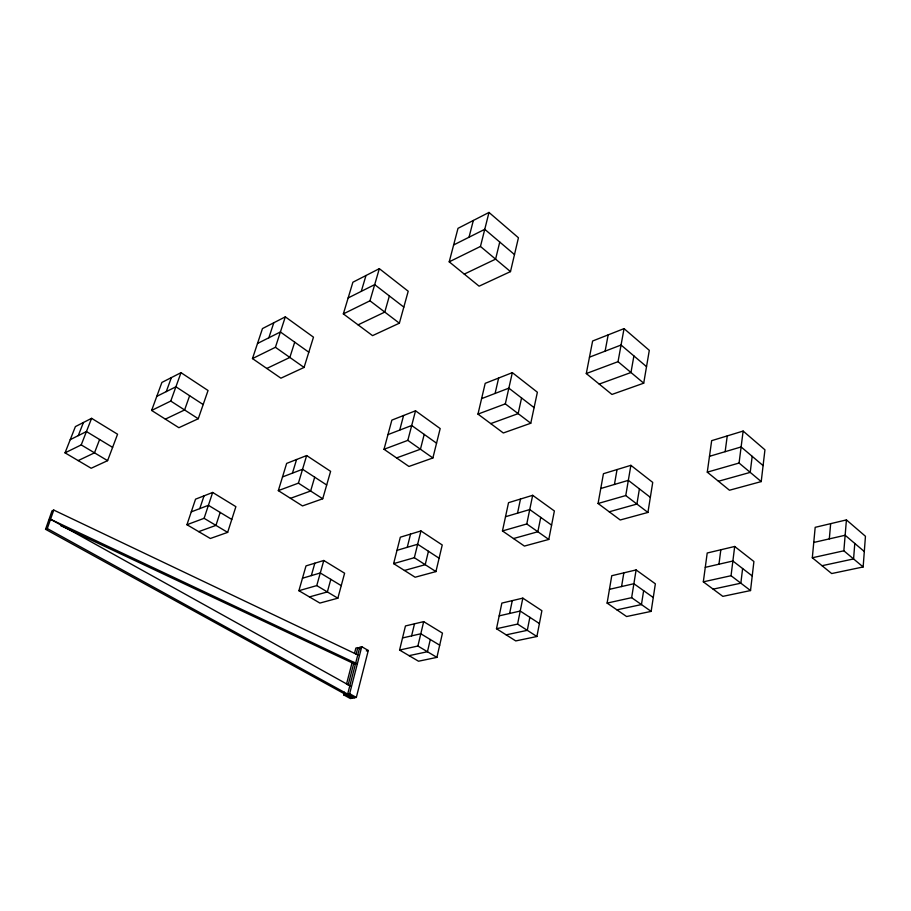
<?xml version="1.0" encoding="UTF-8"?>
<svg xmlns="http://www.w3.org/2000/svg" width="911" height="911" viewBox="0 0 911 911"><rect width="100%" height="100%" fill="white"/><g stroke="black" fill="none" stroke-linecap="round" stroke-linejoin="round"><path stroke-width="1.37" d="M863.15 566.961L865.45 536.272L846.421 519.908L815.186 527.332L812.316 557.771L831.675 573.554L863.15 566.961L843.859 550.802L812.316 557.771M854.791 543.446L853.573 558.933L822.052 565.708M843.859 550.802L846.421 519.908M829.317 538.891L830.661 523.654M750.527 590.556L753.909 561.518L734.687 546.475L707.209 553.011L703.326 581.844L722.833 596.363L750.527 590.556L731.043 575.718L703.326 581.844M761.22 481.589L764.944 449.818L743.137 431.062L711.662 440.662L707.278 472.16L729.46 490.232L761.22 481.589L739.072 463.039L707.278 472.16M742.613 568.532L740.848 583.188L713.142 589.144M752.179 456.343L750.22 472.376L718.449 481.259M731.043 575.718L734.687 546.475M739.072 463.039L743.137 431.062M718.961 564.205L720.829 549.777M725.145 451.674L727.251 435.902M651.149 611.383L655.362 583.814L636.106 569.933L611.759 575.718L607.113 603.093L626.597 616.531L651.149 611.383L631.642 597.673L607.113 603.093M643.633 590.67L641.458 604.562L616.906 609.846M631.642 597.673L636.106 569.933M647.926 512.438L652.731 482.409L630.879 465.327L603.435 473.709L598.072 503.498L620.22 519.987L647.926 512.438L625.755 495.561L598.072 503.498M621.575 586.559L623.841 572.848M639.408 488.9L636.914 504.056L609.22 511.8M625.755 495.561L630.879 465.327M643.713 383.178L649.304 350.348L624.046 328.62L592.617 341.01L586.285 373.556L611.941 394.452L643.713 383.178L618.034 361.667L624.046 328.62M633.897 355.928L630.97 372.508L599.21 384.078M614.435 484.47L617.043 469.552M605.109 351.168L608.172 334.884M536.898 636.504L541.886 610.7L522.823 598.128L501.859 603.093L496.495 628.727L515.751 640.923L536.898 636.504L517.585 624.092L496.495 628.727M548.786 539.437L554.378 510.969L532.673 495.311L508.532 502.678L502.462 530.942L524.406 546.076L548.786 539.437L526.774 523.962L502.462 530.942M529.86 617.328L527.298 630.332L506.174 634.853M517.585 624.092L522.823 598.128M540.735 517.391L537.854 531.751L513.497 538.549M509.625 613.467L512.267 600.634M526.774 523.962L532.673 495.311M517.528 513.178L520.5 499.023M530.771 423.239L537.376 392.22L512.335 372.645L485.199 383.337L477.968 414.106L503.327 432.976L530.771 423.239L505.32 403.869L477.968 414.106M521.57 397.959L518.143 413.628L490.744 423.604M505.32 403.869L512.335 372.645M495.106 393.438L498.636 378.042M436.904 657.378L442.461 633.122L423.683 621.632L405.452 625.948L399.587 650.055L418.513 661.215L436.904 657.378L417.898 646.024L399.587 650.055M430.299 639.511L427.453 651.729L409.096 655.658M510.49 271.603L518.439 237.771L488.991 212.445L458.005 228.331L449.214 261.833L479.095 286.179L510.49 271.603L480.461 246.46L488.991 212.445M417.898 646.024L423.683 621.632M435.936 571.584L442.234 544.983L420.939 530.931L400.328 537.194L393.632 563.624L415.131 577.232L435.936 571.584L414.346 557.703L393.632 563.624M411.601 635.878L414.505 623.807M428.443 551.269L425.209 564.683L404.438 570.468M499.752 242.053L495.595 259.134L464.268 274.109M414.346 557.703L420.939 530.931M432.884 457.971L440.184 428.58L415.53 410.793L391.855 420.119L384.021 449.282L408.937 466.455L432.884 457.971L407.832 440.366L384.021 449.282M407.251 547.317L410.554 534.085M356.326 697.427L368.283 650.488L361.758 646.696L359.788 647.152L347.66 694.125L349.642 693.738L356.326 697.427L350.393 698.555L343.72 694.888L344.415 692.212M424.207 434.399L420.438 449.225L396.558 457.926M469.028 237.224L473.333 220.473M349.642 693.738L361.758 646.696M407.832 440.366L415.53 410.793M346.499 684.184L352.056 662.764M354.493 653.392L355.882 648.04L357.829 647.596L360.004 648.848M348.116 685.129L354.015 662.343M356.099 654.292L357.829 647.596M399.724 430.094L403.584 415.496M337.844 598.197L344.609 573.224L323.792 560.481L306.005 565.89L298.899 590.704L319.875 603.071L337.844 598.197L316.755 585.602L298.899 590.704M330.818 579.35L327.356 591.934L309.444 596.921M399.371 323.189L408.208 291.235L379.34 268.665L352.887 282.228L343.345 313.896L372.553 335.635L399.371 323.189L369.968 300.801L343.345 313.896M316.755 585.602L323.792 560.481M311.311 575.627L314.842 563.203M389.361 295.95L384.784 312.086L358.057 324.851M322.722 498.784L330.613 471.351L306.654 455.557L286.646 463.403L278.322 490.63L302.486 505.924L322.722 498.784L298.409 483.149L278.322 490.63M369.968 300.801L379.34 268.665M314.694 477.182L310.64 491.006L290.472 498.328M361.28 291.361L365.983 275.509M298.409 483.149L306.654 455.557M292.454 473.139L296.576 459.508M352.363 698.179L45.55 529.291L52.018 510.832L53.76 510.069L358.069 655.032M45.55 529.291L47.292 528.551L53.76 510.069M304.069 367.44L313.475 337.172L285.325 316.857L262.47 328.575L252.472 358.581L280.907 378.19L304.069 367.44L275.418 347.296L252.472 358.581M294.709 342.172L289.846 357.442L266.798 368.454M227.648 532.377L235.881 506.664L212.673 492.452L195.546 499.171L186.937 524.713L210.327 538.492L227.648 532.377L204.098 518.313L186.937 524.713M275.418 347.296L285.325 316.857M220.166 512.426L215.941 525.385L198.7 531.637M268.847 337.787L273.79 322.779M204.098 518.313L212.673 492.452M199.771 508.623L204.041 495.835M198.256 418.741L208.05 390.512L181.004 372.679L161.896 382.426L151.625 410.44L178.886 427.703L198.256 418.741L170.767 401.068L151.625 410.44M189.636 395.727L184.603 409.961L165.346 419.128M170.767 401.068L181.004 372.679M166.269 391.616L171.37 377.598M107.6 460.659L117.565 434.228L91.601 418.331L75.397 426.599L65.034 452.847L91.168 468.254L107.6 460.659L81.227 444.91L65.034 452.847M99.606 439.512L94.493 452.835L78.175 460.602M81.227 444.91L91.601 418.331M78.278 435.629L83.436 422.499M257.506 343.481L280.406 331.98L308.806 352.204M348.15 297.954L374.683 284.619L403.824 307.109M453.644 244.957L484.754 229.321L514.499 254.568M70.238 439.649L86.443 431.552L112.611 447.369M156.794 396.353L175.914 386.788L203.187 404.552M449.214 261.833L480.461 246.46M49.103 520.192L50.857 519.441L357.237 663.88M387.961 434.615L411.704 425.494L436.551 443.19M481.612 398.631L508.85 388.154L534.097 407.638M589.474 357.169L621.063 345.03L646.525 366.655M191.264 511.88L208.414 505.309L231.781 519.452M282.512 476.943L302.554 469.267L326.685 484.994M586.285 373.556L618.034 361.667M505.514 516.731L529.735 509.556L551.599 525.123M600.77 488.512L628.339 480.348L650.34 497.338M709.487 456.32L741.121 446.948L763.099 465.601M302.463 578.234L320.285 572.973L341.238 585.648M397.002 550.346L417.659 544.243L439.102 558.215M609.448 589.337L633.885 583.723L653.267 597.525M705.273 567.348L732.877 561.017L752.224 575.957M813.762 542.455L845.146 535.258L864.311 551.531M402.525 637.951L420.802 633.771L439.694 645.193M499.194 615.859L520.215 611.042L539.403 623.545M366.313 650.921L368.283 650.488M343.72 694.888L345.69 694.512M60.684 525.636L355.279 664.313M47.292 528.551L354.345 697.803M50.857 519.441L350.279 685.96"/></g></svg>
